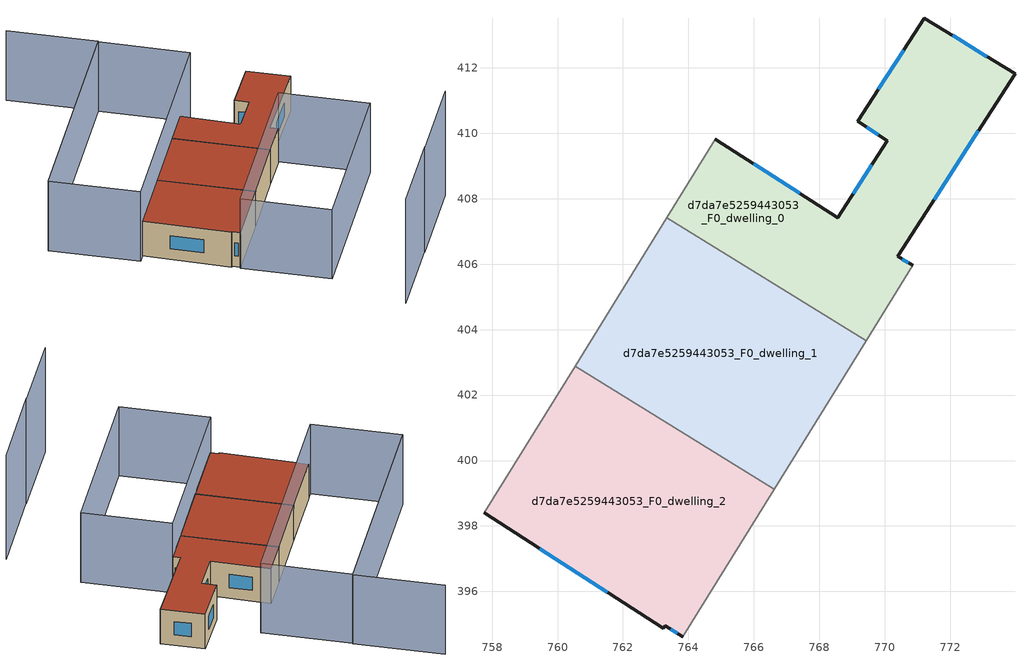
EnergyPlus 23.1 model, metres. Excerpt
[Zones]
d7da7e5259443053_F0_dwelling_0
 floor ground (EU_floor_Construction): 773.98,411.82 770.39,406.24 770.86,405.96 769.43,403.65 763.34,407.42 764.83,409.82 768.56,407.42 770.08,409.78 769.18,410.36 771.21,413.53 z0
 wall outside (EU_wall_Construction): 770.86,405.96 770.39,406.24 773.98,411.82 771.21,413.53 769.18,410.36 770.08,409.78 768.56,407.42 764.83,409.82 z0:3
 wall adiabatic (EU_wall_Construction): 769.43,403.65 770.86,405.96 / 764.83,409.82 763.34,407.42 z0:3
 wall to d7da7e5259443053_F0_dwelling_1 (EU_wall_Construction): 763.34,407.43 769.43,403.65 z0:3
 window (EU_Window_Construction): 771.51,407.98 772.87,410.08 / 770.72,406.05 770.54,406.15 / 767.4,408.17 765.99,409.07 / 769.61,409.04 769.04,408.15 / 769.46,410.18 769.8,409.96 / 770.58,412.54 769.81,411.35 / 773.12,412.35 772.08,412.99 z0.93:2.07
 roof outside (EU_roof_Construction): 770.86,405.96 770.39,406.24 773.98,411.82 771.21,413.53 769.18,410.36 770.08,409.78 768.56,407.42 764.83,409.82 763.34,407.42 769.43,403.65 z3
d7da7e5259443053_F0_dwelling_1
 floor ground (EU_floor_Construction): 769.43,403.65 766.62,399.12 760.53,402.89 763.34,407.42 z0
 wall adiabatic (EU_wall_Construction): 766.62,399.12 769.43,403.65 / 763.34,407.42 760.53,402.89 z0:3
 wall to d7da7e5259443053_F0_dwelling_2 (EU_wall_Construction): 760.53,402.89 766.62,399.12 z0:3
 roof outside (EU_roof_Construction): 766.62,399.12 769.43,403.65 763.34,407.42 760.53,402.89 z3
d7da7e5259443053_F0_dwelling_2
 floor ground (EU_floor_Construction): 766.62,399.12 763.83,394.61 763.29,394.95 763.23,394.87 757.75,398.4 760.53,402.89 z0
 wall outside (EU_wall_Construction): 757.75,398.4 763.23,394.87 763.29,394.95 763.83,394.61 z0:3
 wall adiabatic (EU_wall_Construction): 760.53,402.89 757.75,398.4 / 763.83,394.61 766.62,399.12 z0:3
 window (EU_Window_Construction): 759.46,397.3 761.52,395.97 / 763.46,394.85 763.66,394.71 z0.93:2.07
 roof outside (EU_roof_Construction): 763.83,394.61 766.62,399.12 760.53,402.89 757.75,398.4 763.23,394.87 763.29,394.95 z3
shading: 773.28,386.32 776.85,391.99 / 776.77,391.82 780.62,398.04 z0:9; 755.43,420.11 761.13,416.58 / 761.13,416.58 751.72,401.39 / 763.77,394.51 770.95,406.1 / 770.95,406.1 776.61,402.59 / 776.61,402.59 769.43,391 / 769.43,391 763.77,394.51 / 751.7,401.36 761.1,416.53 / 761.1,416.53 766.8,413 / 766.8,413 757.4,397.83 / 757.4,397.83 751.7,401.36 z0:6
[Building]
EU S2 Campaign: North Axis=0; Terrain=City; Solar Distribution=FullExterior
[Site:Location]
Montreal-Trudeau.Intl.AP: Latitude=45.4667; Longitude=-73.75; Time Zone=-5; Elevation=36
[SizingPeriod:WeatherFileDays]
AnnualSizingPeriod: Begin Month=1; Begin Day of Month=1; End Month=12; End Day of Month=31; Day of Week for Start Day=Monday; Use Weather File Daylight Saving Period=No; Use Weather File Rain and Snow Indicators=No
[MATERIAL]
EU_InternalMass_Material: Roughness=MediumRough; Thickness=0.1; Conductivity=1; Density=1800; Specific Heat=900; Thermal Absorptance=0.9; Solar Absorptance=0.7; Visible Absorptance=0.7
[MATERIAL:NOMASS] Roughness=MediumRough; Thermal Absorptance=0.9; Solar Absorptance=0.7; Visible Absorptance=0.7
Name | Thermal Resistance
EU_wall_NoMass; EU_floor_NoMass | 1.36485
EU_roof_NoMass | 2.55992
[WINDOWMATERIAL:SIMPLEGLAZINGSYSTEM]
EU_Window_SimpleGlazing: UFactor=3.92339; Solar Heat Gain Coefficient=0.8; Visible Transmittance=0.8
[CONSTRUCTION]
EU_wall_Construction: EU_wall_NoMass
EU_roof_Construction: EU_roof_NoMass
EU_floor_Construction: EU_floor_NoMass
EU_Window_Construction: EU_Window_SimpleGlazing
EU_InternalMass_Construction: EU_InternalMass_Material
[ZONE] Type=1; Multiplier=1; Ceiling Height=autocalculate; Floor Area=autocalculate; Part of Total Floor Area=Yes
Name | Volume
d7da7e5259443053_F0_dwelling_0 | 114.651
d7da7e5259443053_F0_dwelling_1 | 114.647
d7da7e5259443053_F0_dwelling_2 | 114.653
[INTERNALMASS] Construction=EU_InternalMass_Construction
Name | Zone or ZoneList | Surface Area
d7da7e5259443053_F0_dwelling_0_EU_InternalMass | d7da7e5259443053_F0_dwelling_0 | 38.2169
d7da7e5259443053_F0_dwelling_1_EU_InternalMass | d7da7e5259443053_F0_dwelling_1 | 38.2161
d7da7e5259443053_F0_dwelling_2_EU_InternalMass | d7da7e5259443053_F0_dwelling_2 | 38.2173
[OTHEREQUIPMENT] Fuel Type=Electricity; Design Level Calculation Method=Watts/Area; Power per Zone Floor Area=1; Fraction Latent=0; Fraction Radiant=0; Fraction Lost=0; Carbon Dioxide Generation Rate=0; EndUse Subcategory=EU_Step8_InternalGains
Name | Zone or ZoneList or Space or SpaceList | Schedule
EU_Step8_InternalGain_d7da7e5259443053_F0_dwelling_0_f000 | d7da7e5259443053_F0_dwelling_0 | EU_Step8_GainSchedule_d7da7e5259443053_F0_dwelling_0_f000
EU_Step8_InternalGain_d7da7e5259443053_F0_dwelling_1_f000 | d7da7e5259443053_F0_dwelling_1 | EU_Step8_GainSchedule_d7da7e5259443053_F0_dwelling_1_f000
EU_Step8_InternalGain_d7da7e5259443053_F0_dwelling_2_f000 | d7da7e5259443053_F0_dwelling_2 | EU_Step8_GainSchedule_d7da7e5259443053_F0_dwelling_2_f000
[ZONEVENTILATION:DESIGNFLOWRATE] Schedule=EU_AlwaysOn; Design Flow Rate Calculation Method=AirChanges/Hour; Air Changes per Hour=0.860309; Ventilation Type=Natural; Fan Pressure Rise=0; Fan Total Efficiency=1; Constant Term Coefficient=1; Temperature Term Coefficient=0; Velocity Term Coefficient=0; Velocity Squared Term Coefficient=0; Minimum Indoor Temperature=-100; Maximum Indoor Temperature=100; Delta Temperature=-100; Minimum Outdoor Temperature=-100; Maximum Outdoor Temperature=100; Maximum Wind Speed=40
Name | Zone or ZoneList or Space or SpaceList
EU_ConstantAir_d7da7e5259443053_F0_dwelling_0 | d7da7e5259443053_F0_dwelling_0
EU_ConstantAir_d7da7e5259443053_F0_dwelling_1 | d7da7e5259443053_F0_dwelling_1
EU_ConstantAir_d7da7e5259443053_F0_dwelling_2 | d7da7e5259443053_F0_dwelling_2
[HVACTEMPLATE:THERMOSTAT] Constant Heating Setpoint=20; Constant Cooling Setpoint=50
EU_HeatOnly_d7da7e5259443053_F0_dwelling_0; EU_HeatOnly_d7da7e5259443053_F0_dwelling_1; EU_HeatOnly_d7da7e5259443053_F0_dwelling_2
[HVACTEMPLATE:ZONE:IDEALLOADSAIRSYSTEM] System Availability Schedule=EU_AlwaysOn; Maximum Heating Supply Air Temperature=50; Minimum Cooling Supply Air Temperature=13; Maximum Heating Supply Air Humidity Ratio=0.0156; Minimum Cooling Supply Air Humidity Ratio=0.0077; Heating Limit=NoLimit; Cooling Limit=NoLimit; Heating Availability Schedule=EU_AlwaysOn; Cooling Availability Schedule=EU_CoolingOff; Dehumidification Control Type=ConstantSensibleHeatRatio; Cooling Sensible Heat Ratio=0.7; Dehumidification Setpoint=60; Humidification Control Type=None; Humidification Setpoint=30; Outdoor Air Method=None; Outdoor Air Flow Rate per Person=0.00944; Outdoor Air Flow Rate per Zone Floor Area=0; Outdoor Air Flow Rate per Zone=0; Demand Controlled Ventilation Type=None; Outdoor Air Economizer Type=NoEconomizer; Heat Recovery Type=None; Sensible Heat Recovery Effectiveness=0.7; Latent Heat Recovery Effectiveness=0.65
Name | Template Thermostat
d7da7e5259443053_F0_dwelling_0 | EU_HeatOnly_d7da7e5259443053_F0_dwelling_0
d7da7e5259443053_F0_dwelling_1 | EU_HeatOnly_d7da7e5259443053_F0_dwelling_1
d7da7e5259443053_F0_dwelling_2 | EU_HeatOnly_d7da7e5259443053_F0_dwelling_2
[SIZING:ZONE] Zone Cooling Design Supply Air Temperature Input Method=SupplyAirTemperature; Zone Cooling Design Supply Air Temperature=13; Zone Heating Design Supply Air Temperature Input Method=SupplyAirTemperature; Zone Heating Design Supply Air Temperature=50; Zone Cooling Design Supply Air Humidity Ratio=0.008; Zone Heating Design Supply Air Humidity Ratio=0.008; Cooling Design Air Flow Method=DesignDay; Cooling Design Air Flow Rate=0; Cooling Minimum Air Flow per Zone Floor Area=0.000762; Cooling Minimum Air Flow=0; Cooling Minimum Air Flow Fraction=0.2; Heating Design Air Flow Method=DesignDay; Heating Design Air Flow Rate=0; Heating Maximum Air Flow per Zone Floor Area=0.002032; Heating Maximum Air Flow=0.141576; Heating Maximum Air Flow Fraction=0.3; Account for Dedicated Outdoor Air System=No; Dedicated Outdoor Air System Control Strategy=NeutralSupplyAir; Dedicated Outdoor Air Low Setpoint Temperature for Design=autosize; Dedicated Outdoor Air High Setpoint Temperature for Design=autosize; Zone Load Sizing Method=Sensible Load Only No Latent Load; Zone Latent Cooling Design Supply Air Humidity Ratio Input Method=HumidityRatioDifference; Zone Cooling Design Supply Air Humidity Ratio Difference=0.005; Zone Latent Heating Design Supply Air Humidity Ratio Input Method=HumidityRatioDifference; Zone Humidification Design Supply Air Humidity Ratio Difference=0.005
d7da7e5259443053_F0_dwelling_0; d7da7e5259443053_F0_dwelling_1; d7da7e5259443053_F0_dwelling_2
[SCHEDULE:CONSTANT]
Name | Hourly Value
EU_AlwaysOn | 1
EU_CoolingOff | 0
[SCHEDULE:FILE] Column Number=1; Rows to Skip at Top=0; Number of Hours of Data=8760; Column Separator=Comma; Interpolate to Timestep=No; Minutes per Item=60; Adjust Schedule for Daylight Savings=Yes
Name | File
EU_Step8_GainSchedule_d7da7e5259443053_F0_dwelling_0_f000 | ../../schedules/d7da7e5259443053/d7da7e5259443053_F0_dwelling_0_f000_gain.csv
EU_Step8_GainSchedule_d7da7e5259443053_F0_dwelling_1_f000 | ../../schedules/d7da7e5259443053/d7da7e5259443053_F0_dwelling_1_f000_gain.csv
EU_Step8_GainSchedule_d7da7e5259443053_F0_dwelling_2_f000 | ../../schedules/d7da7e5259443053/d7da7e5259443053_F0_dwelling_2_f000_gain.csv
